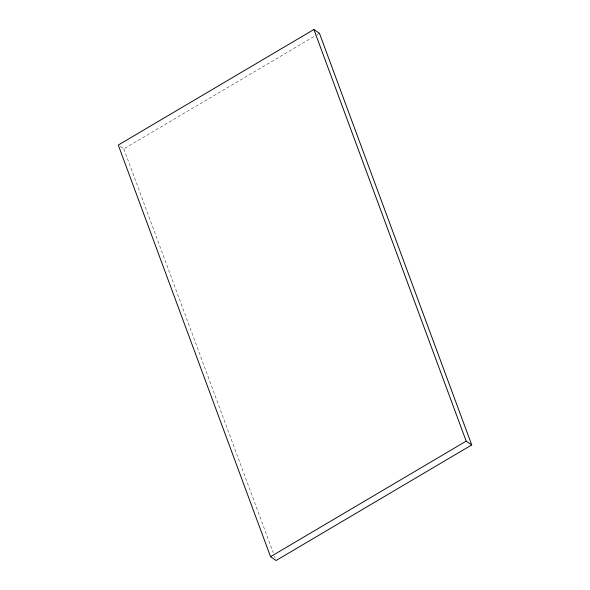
<?xml version="1.0" encoding="UTF-8"?>
<svg xmlns="http://www.w3.org/2000/svg" width="590" height="590" viewBox="0 0 590 590"><rect width="100%" height="100%" fill="white"/><g stroke="black" fill="none" stroke-linecap="round" stroke-linejoin="round"><path stroke-width="0.44" stroke-dasharray="2.95 2.21" d="M120.353 146.482L123.826 148.864L316.292 35.179M317.081 34.707L319.456 33.306M123.826 148.864L273.222 552.734M274.498 556.186L275.139 557.911"/><path stroke-width="0.89" d="M313.902 29.5L118.273 145.059L270.544 556.695L276.098 560.5L471.727 444.941L319.456 33.306L313.902 29.5L466.174 441.136L471.727 444.941M270.544 556.695L466.174 441.136"/></g></svg>
